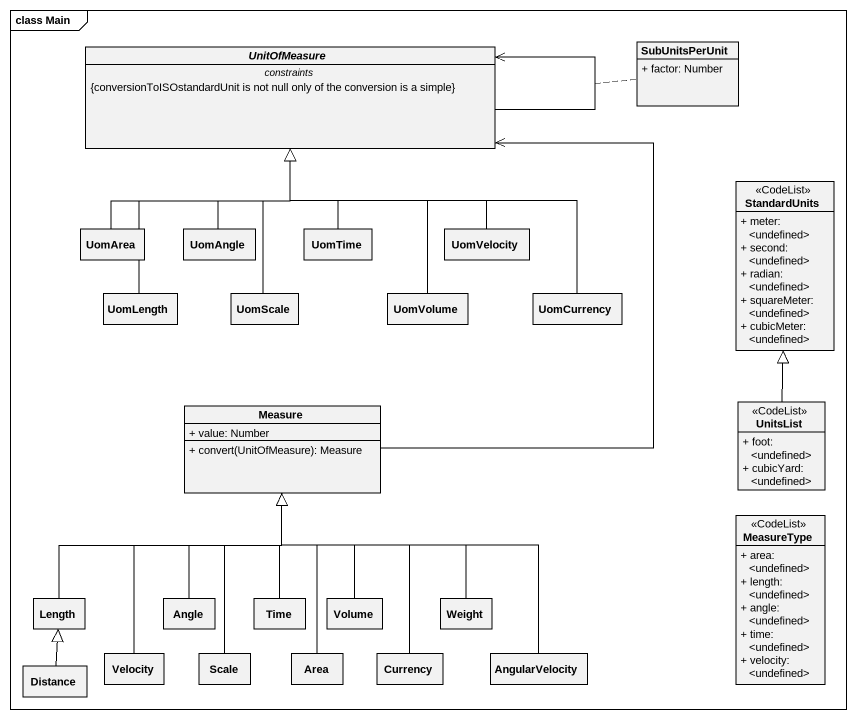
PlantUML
@startuml
mainframe class Main
hide circle
hide empty members
skinparam classAttributeIconSize 0
abstract class UnitOfMeasure {
  -- constraints --
  {conversionToISOstandardUnit is not null only of the conversion is a simple}
}
class SubUnitsPerUnit {
  + factor: Number
}
class StandardUnits <<CodeList>> {
  + meter: <undefined>
  + second: <undefined>
  + radian: <undefined>
  + squareMeter: <undefined>
  + cubicMeter: <undefined>
}
class UomArea
class UomAngle
class UomTime
class UomVelocity
class UomLength
class UomScale
class UomVolume
class UomCurrency
class Measure {
  + value: Number
  + convert(UnitOfMeasure): Measure
}
class UnitsList <<CodeList>> {
  + foot: <undefined>
  + cubicYard: <undefined>
}
class MeasureType <<CodeList>> {
  + area: <undefined>
  + length: <undefined>
  + angle: <undefined>
  + time: <undefined>
  + velocity: <undefined>
}
class Length
class Angle
class Time
class Volume
class Weight
class Distance
class Velocity
class "Scale" as Scale_
class Area
class Currency
class AngularVelocity
UnitOfMeasure --> UnitOfMeasure
(UnitOfMeasure, UnitOfMeasure) .. SubUnitsPerUnit
UnitOfMeasure <-- Measure
UomArea -up-|> UnitOfMeasure
UomAngle -up-|> UnitOfMeasure
UomTime -up-|> UnitOfMeasure
UomVelocity -up-|> UnitOfMeasure
UomLength -up-|> UnitOfMeasure
UomScale -up-|> UnitOfMeasure
UomVolume -up-|> UnitOfMeasure
UomCurrency -up-|> UnitOfMeasure
UnitsList -up-|> StandardUnits
Length -up-|> Measure
Angle -up-|> Measure
Time -up-|> Measure
Volume -up-|> Measure
Weight -up-|> Measure
Distance -up-|> Length
Velocity -up-|> Measure
Scale_ -up-|> Measure
Area -up-|> Measure
Currency -up-|> Measure
AngularVelocity -up-|> Measure
@enduml
